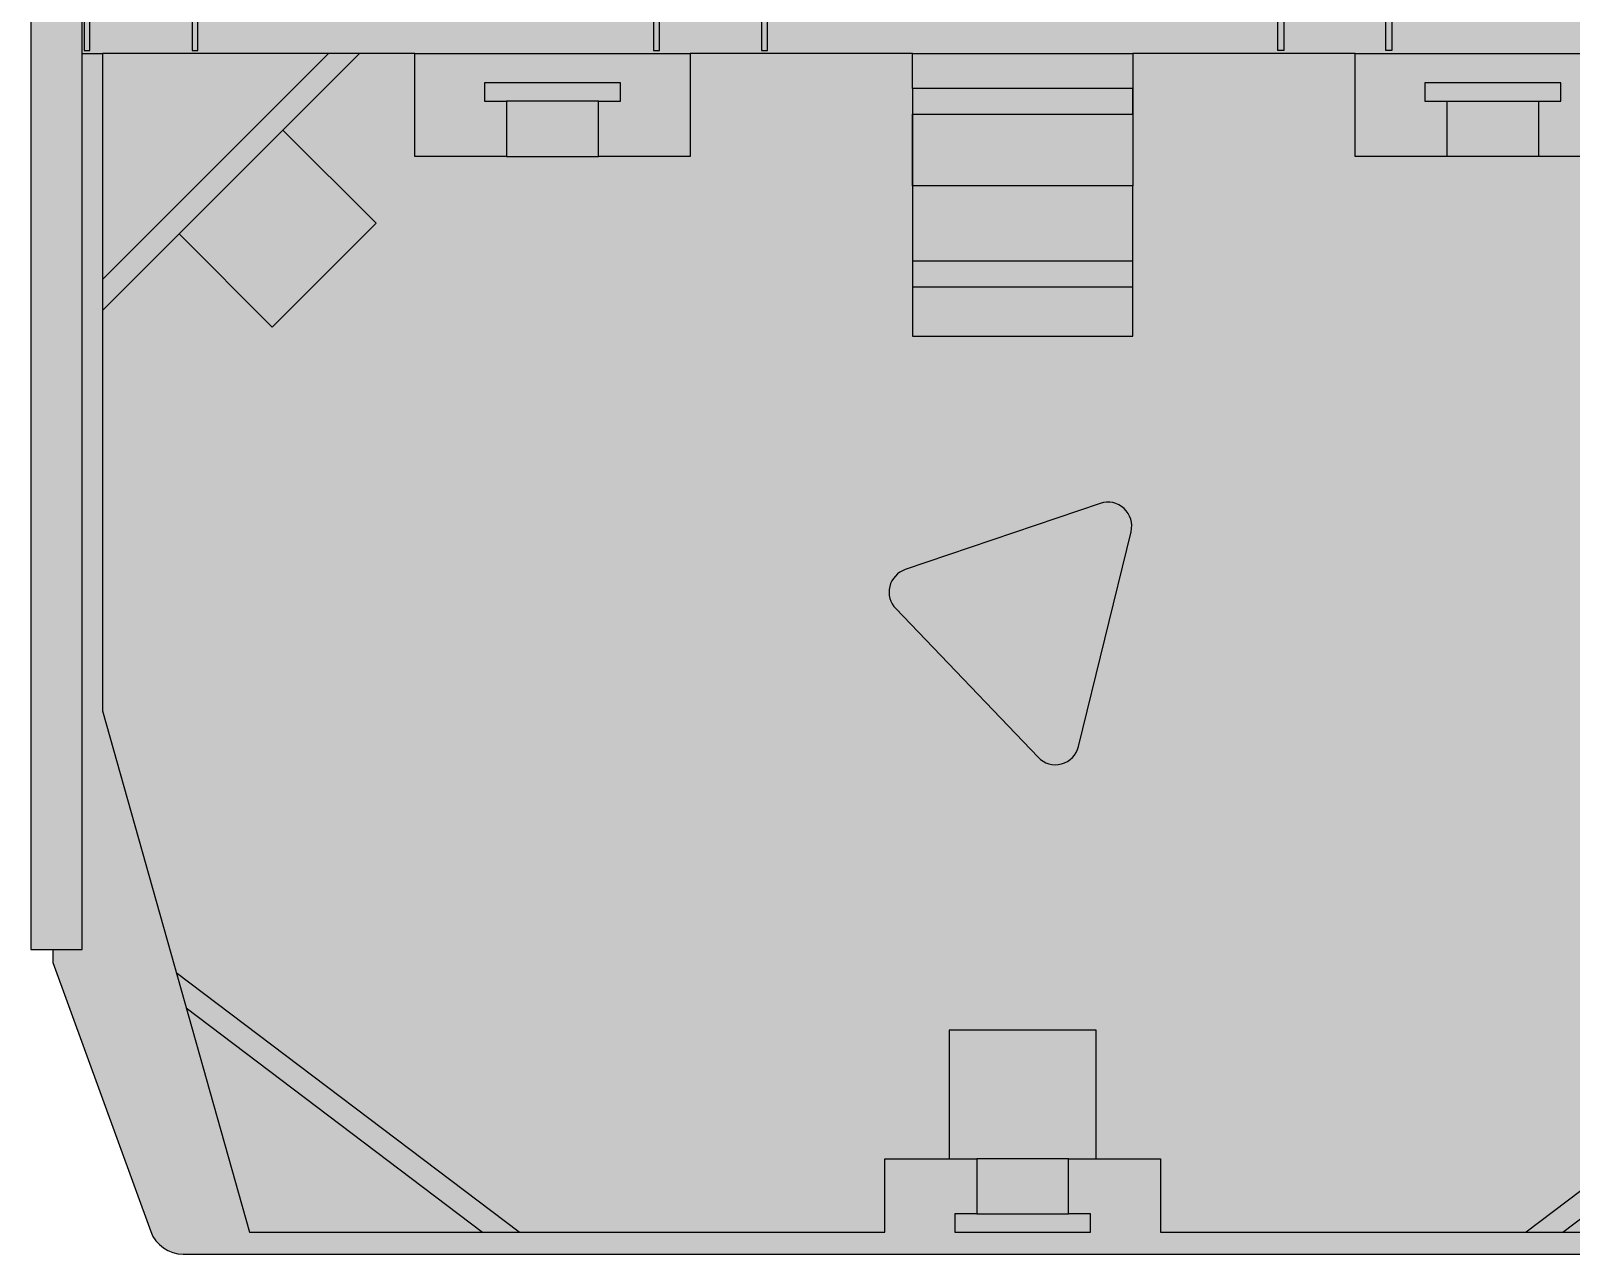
# Model space of a CAD drawing. Header units: millimetres. Extents: x -10000 to 17313, y -20500 to 26852.
# Drawn here: x -7850 to -5753, y -18287 to -16621 of the extents above; entities that cross this region are included whole.
import ezdxf

# ---------------------------------------------------------------- set-up
doc = ezdxf.new("R2010")
doc.units = ezdxf.units.MM
doc.set_wipeout_variables(frame=1)
doc.layers.get('0').update_dxf_attribs({"color": 171})
doc.layers.add('Техника. Кран LR 1700', color=250, linetype='Continuous')
doc.layers.add('Техника. Кран LR 1700 Штриховка', color=7, linetype='Continuous', true_color=0xffd147)

# ---------------------------------------------------------------- blocks, each defined once
blk = doc.blocks.new('LR 1700-1-20241024.214819')
at = {"color": 0, "linetype": 'ByBlock', "lineweight": -2, "transparency": 16777216}
blk.add_wipeout([(-113.50000043884548, 0), (-113.50000043884548, -259.14999986230737), (-213.50000043883819, -259.14999986230737), (-213.50000043883819, -3.865352482534945e-12), (-392.67097243133645, -3.865352482534945e-12), (-396.3296791081336, -5.225174647730682), (-396.3296791081336, -5.225174647730682), (-408.83879919505006, -16.1953785367009), (-425.0000006583139, -20.149999375451443), (-441.16120212156426, -16.19537853664565), (-453.67032220844317, -5.22517464763223), (-453.67032220844317, -5.22517464763223), (-457.3290288851675, -3.865352482534945e-12), (-960.0000004388381, -3.865352482534945e-12), (-960.0000004388381, -259.14999986232215), (-1060.000000438838, -259.14999986232215), (-1060.000000438838, -1.1141310096718371e-11), (-1167.6709726569857, -1.1141310096718371e-11), (-1171.3296793333025, -5.225174647057429), (-1171.3296793333025, -5.225174647057429), (-1183.8387994202092, -16.19537853608449), (-1200.0000008834938, -20.149999374876415), (-1216.1612023467783, -16.19537853608449), (-1228.6703224336845, -5.225174647057429), (-1232.3290291100016, -1.1141310096718371e-11), (-1279.9999999993847, -1.1141310096718371e-11), (-1279.9999999993847, -267.1499998623076), (-1349.9999999993847, -267.1499998623076), (-1349.999999999392, 1359.8500001375394), (-1319.999999999392, 1359.8500001375394), (-1319.999999999392, 1377.8480673314805), (-1186.7589123929386, 1743.924946873983), (-1186.7589123929386, 1743.924946873983), (-1179.8809662096899, 1756.46178730109), (-1169.5514517244997, 1766.350146219266), (-1156.7265317926997, 1772.6746968228515), (-1142.5933592159959, 1774.8500001376854), (1142.5933583383267, 1774.8500001376854), (1142.5933583383267, 1774.8500001376854), (1156.72653091503, 1772.6746968228515), (1169.5514508468307, 1766.350146219266), (1179.8809653320202, 1756.46178730109), (1186.7589115152698, 1743.924946873983), (1319.9999991217228, 1377.8480673314805), (1319.9999991217228, 1359.8500001375394), (1349.9999991217228, 1359.8500001375394), (1349.9999991217155, -267.1499998623076), (1279.9999991217155, -267.1499998623076), (1279.9999991217155, -1.1141310096718371e-11), (1232.3290282323323, -1.1141310096718371e-11), (1228.6703215560158, -5.225174647057429), (1228.6703215560158, -5.225174647057429), (1216.161201469109, -16.19537853608449), (1200.0000000058246, -20.149999374876415), (1183.8387985425402, -16.19537853608449), (1171.3296784556335, -5.225174647057429), (1167.6709717793167, -1.1141310096718371e-11), (1059.9999995611688, -1.1141310096718371e-11), (1059.9999995611688, -259.14999986232215), (959.9999995611689, -259.14999986232215), (959.9999995611689, -3.865352482534945e-12), (457.32902800749827, -3.865352482534945e-12), (453.67032133077396, -5.22517464763223), (453.67032133077396, -5.22517464763223), (441.16120124389505, -16.19537853664565), (424.9999997806447, -20.149999375451443), (408.8387983173811, -16.1953785367009), (396.32967823046437, -5.225174647730682), (396.32967823046437, -5.225174647730682), (392.6709715536675, -3.865352482534945e-12), (213.49999956116903, -3.865352482534945e-12), (213.49999956116903, -259.14999986230737), (113.49999956117632, -259.14999986230737), (113.49999956117632, 0), (2.640902334717052e-13, 0)], dxfattribs=at)
at = {"layer": 'Техника. Кран LR 1700 Штриховка', "transparency": 16777216}
h = blk.add_hatch(color=256, dxfattribs=at)
h.dxf.hatch_style = 1
edge = h.paths.add_edge_path()
edge.add_line((-4.38834831584245e-07, 0), (-113.5000004388457, 0))
edge.add_line((-113.5000004388457, 0), (-113.5000004388457, -259.1499998623076))
edge.add_line((-113.5000004388457, -259.1499998623076), (-213.5000004388385, -259.1499998623076))
edge.add_line((-213.5000004388385, -259.1499998623076), (-213.5000004388385, -3.637978807091713e-12))
edge.add_line((-213.5000004388385, -3.637978807091713e-12), (-392.6709724313368, -3.637978807091713e-12))
edge.add_line((-392.6709724313368, -3.637978807091713e-12), (-396.3296791081339, -5.225174647730455))
edge.add_arc((-425.0000006582542, 14.85000062454947), 35.0000000000008, 214.9999999997894, 325.00000000001427, ccw=False)
edge.add_line((-453.6703222084434, -5.22517464763223), (-457.3290288851676, -3.637978807091713e-12))
edge.add_line((-457.3290288851676, -3.637978807091713e-12), (-960.0000004388385, -3.637978807091713e-12))
edge.add_line((-960.0000004388385, -3.637978807091713e-12), (-960.0000004388385, -259.1499998623221))
edge.add_line((-960.0000004388385, -259.1499998623221), (-1060.000000438838, -259.1499998623221))
edge.add_line((-1060.000000438838, -259.1499998623221), (-1060.000000438838, -1.091393642127514e-11))
edge.add_line((-1060.000000438838, -1.091393642127514e-11), (-1167.670972656986, -1.091393642127514e-11))
edge.add_line((-1167.670972656986, -1.091393642127514e-11), (-1171.329679333303, -5.225174647057429))
edge.add_arc((-1200.000000883494, 14.8500006251279), 35.00000000000452, 214.9999999997924, 325.00000000020754, ccw=False)
edge.add_line((-1228.670322433685, -5.225174647057429), (-1232.329029110002, -1.091393642127514e-11))
edge.add_line((-1232.329029110002, -1.091393642127514e-11), (-1279.999999999385, -1.091393642127514e-11))
edge.add_line((-1279.999999999385, -1.091393642127514e-11), (-1279.999999999385, -267.1499998623076))
edge.add_line((-1279.999999999385, -267.1499998623076), (-1349.999999999385, -267.1499998623076))
edge.add_line((-1349.999999999385, -267.1499998623076), (-1349.999999999392, 1359.85000013754))
edge.add_line((-1349.999999999392, 1359.85000013754), (-1319.999999999392, 1359.85000013754))
edge.add_line((-1319.999999999392, 1359.85000013754), (-1319.999999999392, 1377.848067331481))
edge.add_line((-1319.999999999392, 1377.848067331481), (-1186.758912392939, 1743.924946873984))
edge.add_arc((-1142.593359215997, 1727.850000137683), 47.00000000000173, 89.99999999999858, 160.0000000000088, ccw=False)
edge.add_line((-1142.593359215996, 1774.850000137685), (1142.593358338327, 1774.850000137685))
edge.add_arc((1142.593358338328, 1727.850000137683), 47.00000000000182, 19.99999999999119, 90.00000000000142, ccw=False)
edge.add_line((1186.75891151527, 1743.924946873984), (1319.999999121723, 1377.848067331481))
edge.add_line((1319.999999121723, 1377.848067331481), (1319.999999121723, 1359.85000013754))
edge.add_line((1319.999999121723, 1359.85000013754), (1349.999999121723, 1359.85000013754))
edge.add_line((1349.999999121723, 1359.85000013754), (1349.999999121716, -267.1499998623076))
edge.add_line((1349.999999121716, -267.1499998623076), (1279.999999121716, -267.1499998623076))
edge.add_line((1279.999999121716, -267.1499998623076), (1279.999999121716, -1.091393642127514e-11))
edge.add_line((1279.999999121716, -1.091393642127514e-11), (1232.329028232332, -1.091393642127514e-11))
edge.add_line((1232.329028232332, -1.091393642127514e-11), (1228.670321556016, -5.225174647057429))
edge.add_arc((1200.000000005824, 14.8500006251279), 35.00000000000452, 214.9999999997924, 325.00000000020754, ccw=False)
edge.add_line((1171.329678455633, -5.225174647057429), (1167.670971779316, -1.091393642127514e-11))
edge.add_line((1167.670971779316, -1.091393642127514e-11), (1059.999999561169, -1.091393642127514e-11))
edge.add_line((1059.999999561169, -1.091393642127514e-11), (1059.999999561169, -259.1499998623221))
edge.add_line((1059.999999561169, -259.1499998623221), (959.9999995611688, -259.1499998623221))
edge.add_line((959.9999995611688, -259.1499998623221), (959.9999995611688, -3.637978807091713e-12))
edge.add_line((959.9999995611688, -3.637978807091713e-12), (457.329028007498, -3.637978807091713e-12))
edge.add_line((457.329028007498, -3.637978807091713e-12), (453.6703213307737, -5.22517464763223))
edge.add_arc((424.9999997805846, 14.85000062454947), 35.0000000000008, 214.9999999999857, 325.00000000021055, ccw=False)
edge.add_line((396.3296782304642, -5.225174647730455), (392.6709715536672, -3.637978807091713e-12))
edge.add_line((392.6709715536672, -3.637978807091713e-12), (213.4999995611688, -3.637978807091713e-12))
edge.add_line((213.4999995611688, -3.637978807091713e-12), (213.4999995611688, -259.1499998623076))
edge.add_line((213.4999995611688, -259.1499998623076), (113.4999995611761, -259.1499998623076))
edge.add_line((113.4999995611761, -259.1499998623076), (113.4999995611761, 0))
edge.add_line((113.4999995611761, 0), (0, 0))
at = {"color": 0, "linetype": 'ByBlock', "lineweight": -2, "transparency": 16777216}
for points in [[(-4.38834831584245e-07, 0), (-113.5000004388457, 0), (-113.5000004388457, -259.1499998623076), (-213.5000004388385, -259.1499998623076), (-213.5000004388385, -3.637978807091713e-12), (-392.6709724313368, -3.637978807091713e-12), (-396.3296791081339, -5.225174647730455, -0.5205670505529935), (-453.6703222084434, -5.22517464763223), (-457.3290288851676, -3.637978807091713e-12), (-960.0000004388385, -3.637978807091713e-12), (-960.0000004388385, -259.1499998623221), (-1060.000000438838, -259.1499998623221), (-1060.000000438838, -1.091393642127514e-11), (-1167.670972656986, -1.091393642127514e-11), (-1171.329679333303, -5.225174647057429, -0.5205670505540487), (-1228.670322433685, -5.225174647057429), (-1232.329029110002, -1.091393642127514e-11), (-1279.999999999385, -1.091393642127514e-11), (-1279.999999999385, -267.1499998623076), (-1349.999999999385, -267.1499998623076), (-1349.999999999392, 1359.85000013754), (-1319.999999999392, 1359.85000013754), (-1319.999999999392, 1377.848067331481), (-1186.758912392939, 1743.924946873984, -0.3152987888790328), (-1142.593359215996, 1774.850000137685), (1142.593358338327, 1774.850000137685, -0.3152987888790328), (1186.75891151527, 1743.924946873984), (1319.999999121723, 1377.848067331481), (1319.999999121723, 1359.85000013754), (1349.999999121723, 1359.85000013754), (1349.999999121716, -267.1499998623076), (1279.999999121716, -267.1499998623076), (1279.999999121716, -1.091393642127514e-11), (1232.329028232332, -1.091393642127514e-11), (1228.670321556016, -5.225174647057429, -0.5205670505540487), (1171.329678455633, -5.225174647057429), (1167.670971779316, -1.091393642127514e-11), (1059.999999561169, -1.091393642127514e-11), (1059.999999561169, -259.1499998623221), (959.9999995611688, -259.1499998623221), (959.9999995611688, -3.637978807091713e-12), (457.329028007498, -3.637978807091713e-12), (453.6703213307737, -5.22517464763223, -0.5205670505529935), (396.3296782304642, -5.225174647730455), (392.6709715536672, -3.637978807091713e-12), (213.4999995611688, -3.637978807091713e-12), (213.4999995611688, -259.1499998623076), (113.4999995611761, -259.1499998623076), (113.4999995611761, 0), (0, 0)], [(-1232.329028886092, 4.329194780439138e-10), (-1252.500000657124, 28.80713312927764), (-1252.500000657124, 65.85000013812896), (-1257.500000882927, 65.85000013812896, -0.4142135623731217), (-1277.500000882927, 85.85000013812896), (-1277.500000882927, 135.850000138129), (-1269.500000882927, 135.850000138129), (-1269.500000882927, 85.85000013812896, 0.4142135623732061), (-1257.500000882927, 73.85000013813624), (-1142.500000879187, 73.85000013813624, 0.4142135623732061), (-1130.500000879187, 85.85000013812896), (-1130.500000879187, 135.850000138129), (-1122.500000879187, 135.850000138129), (-1122.500000879187, 85.85000013812896, -0.4142135623733081), (-1142.500000879187, 65.85000013813624), (-1147.500000657314, 65.85000013812896), (-1147.500000657372, 28.80713313479282), (-1167.670972432261, 4.329194780439138e-10)], [(-457.3290288851676, -3.637978807091713e-12), (-477.5000006562004, 28.80713312884109), (-477.5000006562004, 65.8500001376924), (-482.5000008820025, 65.8500001376924, -0.4142135623731217), (-502.5000008820025, 85.8500001376924), (-502.5000008820025, 135.8500001376924), (-494.5000008820025, 135.8500001376924), (-494.5000008820025, 85.8500001376924, 0.4142135623732061), (-482.5000008820025, 73.85000013769968), (-367.5000008782627, 73.85000013769968, 0.4142135623732061), (-355.5000008782627, 85.8500001376924), (-355.5000008782627, 135.8500001376924), (-347.5000008782627, 135.8500001376924), (-347.5000008782627, 85.8500001376924, -0.4142135623733081), (-367.5000008782627, 65.85000013769968), (-372.5000006563896, 65.8500001376924), (-372.5000006564478, 28.80713313435626), (-392.6709724313368, -3.637978807091713e-12)], [(457.329028007498, -3.637978807091713e-12), (477.4999997785308, 28.80713312884109), (477.4999997785308, 65.8500001376924), (482.5000000043328, 65.8500001376924, 0.4142135623731217), (502.5000000043328, 85.8500001376924), (502.5000000043328, 135.8500001376924), (494.5000000043328, 135.8500001376924), (494.5000000043328, 85.8500001376924, -0.4142135623732061), (482.5000000043328, 73.85000013769968), (367.500000000593, 73.85000013769968, -0.4142135623732061), (355.500000000593, 85.8500001376924), (355.500000000593, 135.8500001376924), (347.500000000593, 135.8500001376924), (347.500000000593, 85.8500001376924, 0.4142135623733081), (367.500000000593, 65.85000013769968), (372.4999997787199, 65.8500001376924), (372.4999997787781, 28.80713313435626), (392.6709715536672, -3.637978807091713e-12)], [(1232.329028008422, 4.329194780439138e-10), (1252.499999779455, 28.80713312927764), (1252.499999779455, 65.85000013812896), (1257.500000005257, 65.85000013812896, 0.4142135623731217), (1277.500000005257, 85.85000013812896), (1277.500000005257, 135.850000138129), (1269.500000005257, 135.850000138129), (1269.500000005257, 85.85000013812896, -0.4142135623732061), (1257.500000005257, 73.85000013813624), (1142.500000001517, 73.85000013813624, -0.4142135623732061), (1130.500000001517, 85.85000013812896), (1130.500000001517, 135.850000138129), (1122.500000001517, 135.850000138129), (1122.500000001517, 85.85000013812896, 0.4142135623733081), (1142.500000001517, 65.85000013813624), (1147.499999779644, 65.85000013812896), (1147.499999779702, 28.80713313479282), (1167.670971554591, 4.329194780439138e-10)]]:
    blk.add_lwpolyline(points, format="xyb", dxfattribs=at)
for points in [[(-810.0000004388312, 1689.850000137729), (-1030.409940574831, 1689.850000137722), (-1044.843031262197, 1678.934837124707), (-1104.774990186077, 1467.175248926967), (-1089.125505658656, 1456.472665955782), (-803.9725763696515, 1671.870641824538), (-810.0000004388312, 1689.850000137729)], [(809.9999995611615, 1689.850000137729), (1030.409939697161, 1689.850000137722), (1044.843030384527, 1678.934837124707), (1104.774989308407, 1467.175248926967), (1089.125504780986, 1456.472665955782), (803.9725754919818, 1671.870641824538), (809.9999995611615, 1689.850000137729)], [(-1319.999999999392, 1359.85000013754), (-1279.999999999392, 1359.85000013754), (-1279.999999999392, -1.091393642127514e-11)], [(1319.999999121723, 1359.85000013754), (1279.999999121723, 1359.85000013754), (1279.999999121723, -1.091393642127514e-11)], [(-969.9999999993925, 469.8500001376997), (-1109.999999999392, 469.8500001376924), (-1129.999999999392, 449.8500001376924), (-1129.999999999385, 309.850000137707), (-1109.999999999385, 289.850000137707), (-969.9999999993925, 289.8500001376997), (-949.9999999993925, 309.8500001376997), (-949.9999999993925, 449.8500001376997), (-969.9999999993925, 469.8500001376997)], [(969.9999991217228, 469.8500001376997), (1109.999999121723, 469.8500001376924), (1129.999999121723, 449.8500001376924), (1129.999999121716, 309.850000137707), (1109.999999121716, 289.850000137707), (969.9999991217228, 289.8500001376997), (949.9999991217228, 309.8500001376997), (949.9999991217228, 449.8500001376997), (969.9999991217228, 469.8500001376997)], [(-1279.999999999385, 139.850000137707), (1279.999999121716, 139.850000137707)], [(-1252.500000657124, 65.85000013812896), (-1147.500000657314, 65.85000013812896)], [(-477.5000006562004, 65.8500001376924), (-372.5000006563896, 65.8500001376924)], [(477.4999997785308, 65.8500001376924), (372.4999997787199, 65.8500001376924)], [(1252.499999779455, 65.85000013812896), (1147.499999779644, 65.85000013812896)], [(-113.5000004388457, 0), (-213.5000004388385, -3.637978807091713e-12)], [(113.4999995611761, 0), (213.4999995611688, -3.637978807091713e-12)], [(-960.0000004388385, -3.637978807091713e-12), (-1060.000000438838, -1.091393642127514e-11)], [(959.9999995611688, -3.637978807091713e-12), (1059.999999561169, -1.091393642127514e-11)]]:
    blk.add_lwpolyline(points, dxfattribs=at)
for centre in [(-1200.000000660122, 14.85000062538529), (-425.0000006591981, 14.85000062494873), (424.9999997815285, 14.85000062494873), (1199.999999782453, 14.85000062538529)]:
    blk.add_circle(centre, 30.14999999906286, dxfattribs=at)
blk = doc.blocks.new('LR 1700-1-20230901.142438')
at = {"color": 0, "linetype": 'ByBlock', "lineweight": -2, "transparency": 16777216, "xscale": -1}
blk.add_blockref('LR 1700-1-20241024.214819', (6499.999999561169, 1512.149999862325), dxfattribs=at)
blk = doc.blocks.new('LR 1700-1-20230901.164458')
at = {"color": 0, "linetype": 'ByBlock', "lineweight": -2, "transparency": 16777216}
blk.add_wipeout([(452.49999999999994, -1605), (452.49999999999994, -1465.0000000000002), (577.5, -1465.0000000000002), (577.5, -1540), (547.4999999999998, -1540), (547.4999999999998, -1565), (732.4999999999999, -1565), (732.4999999999999, -1540), (702.4999999999997, -1540), (702.4999999999997, -1465.0000000000002), (827.4999999999997, -1465.0000000000002), (827.4999999999997, -1605), (1252.4999999999998, -1605), (1252.4999999999998, -710.0000000000005), (1052.5000000000143, -4.547473508864641e-13), (187.49999999999986, -4.547473508864641e-13), (187.49999999999986, -100.00000000000045), (62.49999999999987, -100.00000000000045), (62.49999999999987, -25), (92.49999999999986, -25), (92.49999999999986, -4.547473508864641e-13), (-92.50000000000013, -4.547473508864641e-13), (-92.50000000000013, -25), (-62.50000000000015, -25), (-62.50000000000015, -100.00000000000045), (-187.5000000000001, -100.00000000000045), (-187.5000000000001, -4.547473508864641e-13), (-1052.5000000000073, -4.547473508864641e-13), (-1252.5, -710.0000000000005), (-1252.5, -1605), (-827.4999999999999, -1605), (-827.4999999999999, -1465.0000000000002), (-702.5000000000002, -1465.0000000000002), (-702.5000000000002, -1540), (-732.5000000000001, -1540), (-732.5000000000001, -1565), (-547.5, -1565), (-547.5, -1540), (-577.5000000000002, -1540), (-577.5000000000002, -1465.0000000000002), (-452.5000000000002, -1465.0000000000002), (-452.5000000000002, -1605), (-150.0000000000001, -1605), (-150.0000000000001, -1425), (149.99999999999986, -1425), (149.99999999999986, -1522.5000000000002), (-150.0000000000001, -1522.5000000000002), (-150.0000000000001, -1557.5000000000002), (149.99999999999986, -1557.5000000000002), (149.99999999999986, -1605)], dxfattribs=at)
at = {"layer": 'Техника. Кран LR 1700 Штриховка', "true_color": 0xadadad, "transparency": 16777216}
h = blk.add_hatch(color=253, dxfattribs=at)
h.dxf.hatch_style = 1
h.paths.add_polyline_path([(150, -1605), (452.5, -1605), (452.5, -1465), (577.5, -1465), (577.5, -1540), (547.5, -1540), (547.5, -1565), (732.5, -1565), (732.5, -1540), (702.5, -1540), (702.5, -1465), (827.5, -1465), (827.5, -1605), (1252.5, -1605), (1252.5, -710), (1052.500000000015, 0), (187.5, 0), (187.5, -100), (62.5, -100), (62.5, -25), (92.5, -25), (92.5, 0), (-92.5, 0), (-92.5, -25), (-62.5, -25), (-62.5, -100), (-187.5, -100), (-187.5, 0), (-1052.500000000007, 0), (-1252.5, -710), (-1252.5, -1605), (-827.5, -1605), (-827.5, -1465), (-702.5, -1465), (-702.5, -1540), (-732.5, -1540), (-732.5, -1565), (-547.5, -1565), (-547.5, -1540), (-577.5, -1540), (-577.5, -1465), (-452.5, -1465), (-452.5, -1605), (-150, -1605), (-150, -1425), (150, -1425), (150, -1522.5), (-150, -1522.5), (-150, -1557.5), (150, -1557.5)])
at = {"color": 0, "linetype": 'ByBlock', "lineweight": -2, "transparency": 16777216}
blk.add_lwpolyline([(150, -1605), (452.5, -1605), (452.5, -1465), (577.5, -1465), (577.5, -1540), (547.5, -1540), (547.5, -1565), (732.5, -1565), (732.5, -1540), (702.5, -1540), (702.5, -1465), (827.5, -1465), (827.5, -1605), (1252.5, -1605), (1252.5, -710), (1052.500000000015, 0), (187.5, 0), (187.5, -100), (62.5, -100), (62.5, -25), (92.5, -25), (92.5, 0), (-92.5, 0), (-92.5, -25), (-62.5, -25), (-62.5, -100), (-187.5, -100), (-187.5, 0), (-1052.500000000007, 0), (-1252.5, -710), (-1252.5, -1605), (-827.5, -1605), (-827.5, -1465), (-702.5, -1465), (-702.5, -1540), (-732.5, -1540), (-732.5, -1565), (-547.5, -1565), (-547.5, -1540), (-577.5, -1540), (-577.5, -1465), (-452.5, -1465), (-452.5, -1605), (-150, -1605), (-150, -1425), (150, -1425), (150, -1522.5), (-150, -1522.5), (-150, -1557.5), (150, -1557.5)], close=True, dxfattribs=at)
for points in [[(-1152.007702016082, -353.252342157095), (-685.5, 0)], [(-735.0541342941724, 0), (-1138.571685588271, -305.5544838383503)], [(685.5, 0), (1152.007702016082, -353.252342157095)], [(1138.571685588264, -305.5544838383503), (735.0541342941724, 0)], [(62.5, -25), (-62.5, -25)], [(-100, -100), (-100, -275), (100, -275), (100, -100)], [(-62.5, -100), (62.5, -100)], [(-1252.5, -1255), (-1148.210678118659, -1359.289321881341), (-1021.428931388436, -1232.507575151103), (-880.0075751511467, -1373.928931388422), (-1006.789321881355, -1500.710678118645), (-902.5, -1605)], [(150, -1557.5), (150, -1220), (-150, -1220), (-150, -1425)], [(1252.5, -1255), (1148.210678118659, -1359.289321881341), (1021.428931388436, -1232.507575151103), (880.0075751511467, -1373.928931388422), (1006.789321881355, -1500.710678118645), (902.5, -1605)], [(-944.8060523235326, -1605), (-1252.5, -1297.306052323533)], [(150, -1287.5), (-150, -1287.5)], [(944.8060523235326, -1605), (1252.5, -1297.306052323533)], [(-150, -1322.5), (150, -1322.5)], [(-1148.210678118659, -1359.289321881341), (-1006.789321881355, -1500.710678118645)], [(1006.789321881355, -1500.710678118645), (1148.210678118659, -1359.289321881341)], [(-702.5, -1465), (-577.5, -1465)], [(702.5, -1465), (577.5, -1465)], [(-577.5, -1540), (-702.5, -1540)], [(577.5, -1540), (702.5, -1540)]]:
    blk.add_lwpolyline(points, dxfattribs=at)
blk.add_lwpolyline([(-105.5789034286645, -992.3950467269169), (159.7817149830225, -902.3172546846326, 0.5486187866246323), (172.8117611297639, -849.0678511637379), (-20.97268652477214, -646.6379762186407, 0.5919874438610601), (-76.01813256125024, -661.3873590286967), (-147.5943033183648, -953.8950260159909, 0.5919874438626729), (-105.5789034286645, -992.3950467269169)], format="xyb", dxfattribs=at)
blk = doc.blocks.new('*U325')
at = {"color": 0, "linetype": 'ByBlock', "lineweight": -2, "transparency": 16777216, "rotation": 180}
blk.add_blockref('LR 1700-1-20230901.142438', (0, 0), dxfattribs=at)
blk.add_blockref('LR 1700-1-20230901.164458', (-6500, -3257.000000000031), dxfattribs=at)

msp = doc.modelspace()

# ---------------------------------------------------------------- block references
at = {"layer": 'Техника. Кран LR 1700'}
msp.add_blockref('*U325', (0, -15000), dxfattribs=at)

doc.saveas('drawing.dxf')
